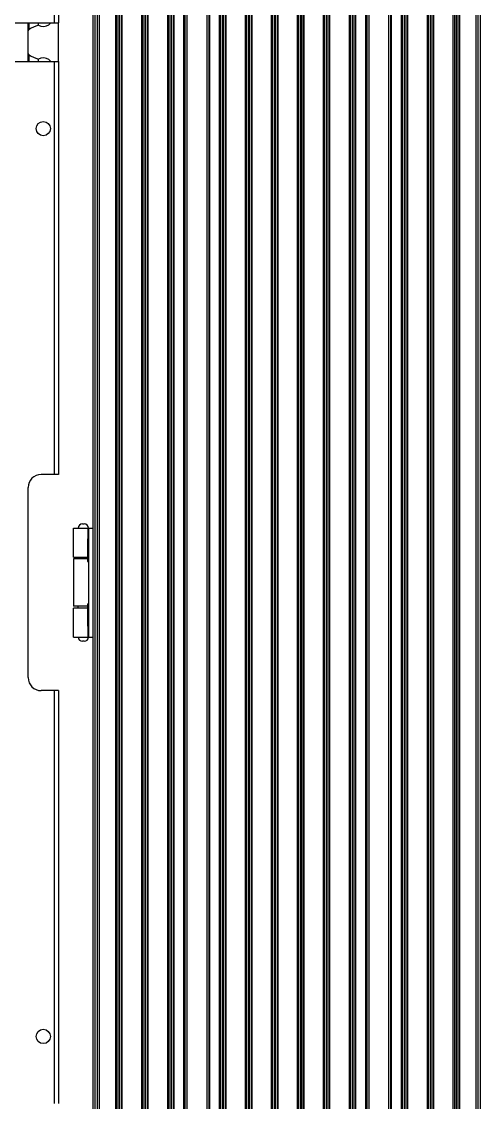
# Model space of a CAD drawing. Header units: millimetres. Extents: x -3132 to 28633, y 682 to 5849.
# Drawn here: x 23249.4 to 23355.4, y 4340.5 to 4590.5 of the extents above; entities that cross this region are included whole.
import ezdxf

# ---------------------------------------------------------------- set-up
doc = ezdxf.new("R2010")
doc.units = ezdxf.units.MM
doc.layers.add('02___PRT_ALL_AXES', color=7, linetype='Continuous')

# ---------------------------------------------------------------- blocks, each defined once
blk = doc.blocks.new('134567')
at = {"color": 7, "linetype": 'Continuous'}
for p, q in [((3410.58, -319.66), (3410.58, 342.84)), ((3412.08, -314.16), (3412.08, 342.84)), ((3415.83, -314.16), (3415.83, 342.84)), ((3417.33, -314.16), (3417.33, 342.84)), ((3421.83, -314.16), (3421.83, 342.84)), ((3423.33, -314.16), (3423.33, 342.84)), ((3487.83, -314.16), (3487.83, 342.84)), ((3489.33, -314.16), (3489.33, 342.84)), ((3493.83, -314.16), (3493.83, 342.84)), ((3495.33, -314.16), (3495.33, 342.84)), ((3499.08, -314.16), (3499.08, 342.84)), ((3411.08, -311.16), (3411.08, 339.84)), ((3411.58, -311.16), (3411.58, 339.84)), ((3416.07, 338.27), (3416.07, -309.58)), ((3416.52, 337.84), (3416.52, -309.16)), ((3416.64, 337.84), (3416.64, -309.16)), ((3417.09, 338.27), (3417.09, -309.58)), ((3422.07, 338.27), (3422.07, -309.58)), ((3422.52, 337.84), (3422.52, -309.16)), ((3422.64, 337.84), (3422.64, -309.16)), ((3423.09, 338.27), (3423.09, -309.58)), ((3488.07, 338.27), (3488.07, -309.58)), ((3488.52, 337.84), (3488.52, -309.16)), ((3488.64, 337.84), (3488.64, -309.16)), ((3489.09, 338.27), (3489.09, -309.58)), ((3494.07, 338.27), (3494.07, -309.58)), ((3494.52, 337.84), (3494.52, -309.16)), ((3494.64, 337.84), (3494.64, -309.16)), ((3495.09, 338.27), (3495.09, -309.58)), ((3499.58, -311.16), (3499.58, 339.84)), ((3500.08, -311.16), (3500.08, 339.84)), ((3427.83, -187.16), (3427.83, 232.84)), ((3429.33, -187.16), (3429.33, 232.84)), ((3431.58, -187.16), (3431.58, 232.84)), ((3437.58, -187.16), (3437.58, 232.84)), ((3439.83, -187.16), (3439.83, 232.84)), ((3441.33, -187.16), (3441.33, 232.84)), ((3445.83, -187.16), (3445.83, 232.84)), ((3447.33, -187.16), (3447.33, 232.84)), ((3451.83, -187.16), (3451.83, 232.84)), ((3453.33, -187.16), (3453.33, 232.84)), ((3457.83, -187.16), (3457.83, 232.84)), ((3459.33, -187.16), (3459.33, 232.84)), ((3463.83, -187.16), (3463.83, 232.84)), ((3465.33, -187.16), (3465.33, 232.84)), ((3469.83, -187.16), (3469.83, 232.84)), ((3471.33, -187.16), (3471.33, 232.84)), ((3473.58, -187.16), (3473.58, 232.84)), ((3479.58, -187.16), (3479.58, 232.84)), ((3481.83, -187.16), (3481.83, 232.84)), ((3483.33, -187.16), (3483.33, 232.84)), ((3401.58, 231.84), (3401.58, 142.34)), ((3402.58, 231.84), (3402.58, 142.34)), ((3428.07, 228.27), (3428.07, -182.58)), ((3428.52, 227.84), (3428.52, -182.16)), ((3428.64, 227.84), (3428.64, -182.16)), ((3429.09, 228.27), (3429.09, -182.58)), ((3431.82, 228.27), (3431.82, -182.58)), ((3432.27, 227.84), (3432.27, -182.16)), ((3436.89, 227.84), (3436.89, -182.16)), ((3437.34, 228.27), (3437.34, -182.58)), ((3440.07, 228.27), (3440.07, -182.58)), ((3440.52, 227.84), (3440.52, -182.16)), ((3440.64, 227.84), (3440.64, -182.16)), ((3441.09, 228.27), (3441.09, -182.58)), ((3446.07, 228.27), (3446.07, -182.58)), ((3446.52, 227.84), (3446.52, -182.16)), ((3446.64, 227.84), (3446.64, -182.16)), ((3447.09, 228.27), (3447.09, -182.58)), ((3452.07, 228.27), (3452.07, -182.58)), ((3452.52, 227.84), (3452.52, -182.16)), ((3452.64, 227.84), (3452.64, -182.16)), ((3453.09, 228.27), (3453.09, -182.58)), ((3458.07, 228.27), (3458.07, -182.58)), ((3458.52, 227.84), (3458.52, -182.16)), ((3458.64, 227.84), (3458.64, -182.16)), ((3459.09, 228.27), (3459.09, -182.58)), ((3464.07, 228.27), (3464.07, -182.58)), ((3464.52, 227.84), (3464.52, -182.16)), ((3464.64, 227.84), (3464.64, -182.16)), ((3465.09, 228.27), (3465.09, -182.58)), ((3470.07, 228.27), (3470.07, -182.58)), ((3470.52, 227.84), (3470.52, -182.16)), ((3470.64, 227.84), (3470.64, -182.16)), ((3471.09, 228.27), (3471.09, -182.58)), ((3473.82, 228.27), (3473.82, -182.58)), ((3474.27, 227.84), (3474.27, -182.16)), ((3478.89, 227.84), (3478.89, -182.16)), ((3479.34, 228.27), (3479.34, -182.58)), ((3482.07, 228.27), (3482.07, -182.58)), ((3482.52, 227.84), (3482.52, -182.16)), ((3482.64, 227.84), (3482.64, -182.16)), ((3483.09, 228.27), (3483.09, -182.58)), ((3395.58, 140.16), (3395.58, 142.34)), ((3395.83, 140.77), (3395.83, 142.34)), ((3395.58, 133.34), (3395.58, 135.52)), ((3395.83, 133.34), (3395.83, 134.92)), ((3401.58, 133.34), (3401.58, 37.84)), ((3402.58, 133.34), (3402.58, 37.84)), ((3402.58, 37.84), (3398.58, 37.84)), ((3395.58, -9.16), (3395.58, 34.84)), ((3408.13, 26.44), (3408.53, 26.44)), ((3409.42, 22.9), (3409.42, 25.44)), ((3409.42, 25.44), (3409.53, 25.44)), ((3409.53, 22.79), (3409.53, 25.44)), ((3409.28, 22.94), (3409.28, 17.74)), ((3409.28, 22.94), (3409.38, 22.94)), ((3409.38, 22.94), (3409.38, 17.74)), ((3409.38, 22.94), (3409.58, 22.74)), ((3406.08, 18.74), (3409.28, 18.74)), ((3409.28, 18.34), (3406.08, 18.34)), ((3407.13, 18.34), (3407.13, 18.74)), ((3409.28, 17.74), (3409.38, 17.74)), ((3409.38, 17.74), (3409.58, 17.95)), ((3409.28, 7.94), (3409.28, 2.74)), ((3409.28, 7.94), (3409.38, 7.94)), ((3409.38, 7.94), (3409.38, 2.74)), ((3409.38, 7.94), (3409.58, 7.74)), ((3409.28, 7.34), (3406.08, 7.34)), ((3409.28, 6.94), (3406.08, 6.94)), ((3407.13, 6.94), (3407.13, 7.34)), ((3409.28, 2.74), (3409.38, 2.74)), ((3409.38, 2.74), (3409.58, 2.95)), ((3409.42, 0.24), (3409.42, 2.78)), ((3409.53, 0.24), (3409.53, 2.89)), ((3409.53, 0.24), (3409.42, 0.24)), ((3408.53, -0.76), (3408.13, -0.76)), ((3402.58, -12.16), (3398.58, -12.16)), ((3401.58, -12.16), (3401.58, -107.66)), ((3402.58, -12.16), (3402.58, -107.66))]:
    blk.add_line(p, q, dxfattribs=at)
for centre, radius, start, end in [((3398.58, 34.84), 3, 90, 180), ((3408.13, 25.44), 1, 90, 180), ((3408.53, 25.44), 1, 0, 90), ((3408.13, 0.24), 1, 180, 270), ((3408.53, 0.24), 1, 270, 0), ((3398.58, -9.16), 3, 180, 270)]:
    blk.add_arc(centre, radius, start, end, dxfattribs=at)
at = {"layer": '02___PRT_ALL_AXES', "color": 7, "linetype": 'Continuous'}
for p, q in [((3391.89, 142.34), (3402.58, 142.34)), ((3395.58, 135.52), (3395.58, 140.16)), ((3397.95, 141.77), (3397.95, 142.34)), ((3402.58, 133.34), (3402.58, 142.34)), ((3391.89, 133.34), (3402.58, 133.34)), ((3397.95, 133.37), (3397.95, 133.92)), ((3406.08, 18.74), (3406.08, 25.44)), ((3406.08, 25.44), (3409.42, 25.44)), ((3409.53, 25.44), (3410.58, 25.44)), ((3409.58, 0.24), (3409.58, 25.44)), ((3406.08, 18.34), (3406.08, 7.34)), ((3406.08, 0.24), (3406.08, 6.94)), ((3406.08, 0.24), (3409.42, 0.24)), ((3409.53, 0.24), (3410.58, 0.24))]:
    blk.add_line(p, q, dxfattribs=at)
for points in [[(3395.58, 140.16), (3395.61, 140.41), (3395.69, 140.61), (3395.83, 140.77)], [(3397.95, 141.77), (3398.54, 141.55), (3399.19, 141.48), (3399.83, 141.61), (3400.38, 141.87), (3400.69, 142.13), (3400.73, 142.23)], [(3395.83, 134.92), (3395.69, 135.07), (3395.61, 135.28), (3395.58, 135.52)], [(3400.38, 133.82), (3399.83, 134.08), (3399.19, 134.2), (3398.54, 134.14), (3397.95, 133.92)], [(3400.73, 133.46), (3400.69, 133.55), (3400.38, 133.82)]]:
    blk.add_lwpolyline(points, dxfattribs=at)
for centre in [(3399.08, 117.84), (3399.08, -92.16)]:
    blk.add_circle(centre, 1.65, dxfattribs=at)
for start_param, end_param in [(2.081612, 2.434983), (-2.434983, -2.081612)]:
    blk.add_ellipse((3401.76, 137.84), major_axis=(7.79, 0), ratio=0.57735, start_param=start_param, end_param=end_param, dxfattribs=at)
blk = doc.blocks.new('*U299')
blk.add_blockref('134567', (-3455.58, -17.84))
blk = doc.blocks.new('*U300')
at = {"color": 0, "linetype": 'ByBlock', "lineweight": -2, "transparency": 16777216}
blk.add_blockref('*U299', (0, 0), dxfattribs=at)

msp = doc.modelspace()

# ---------------------------------------------------------------- block references
msp.add_blockref('*U300', (23310.901, 4465.728))

doc.saveas('drawing.dxf')
